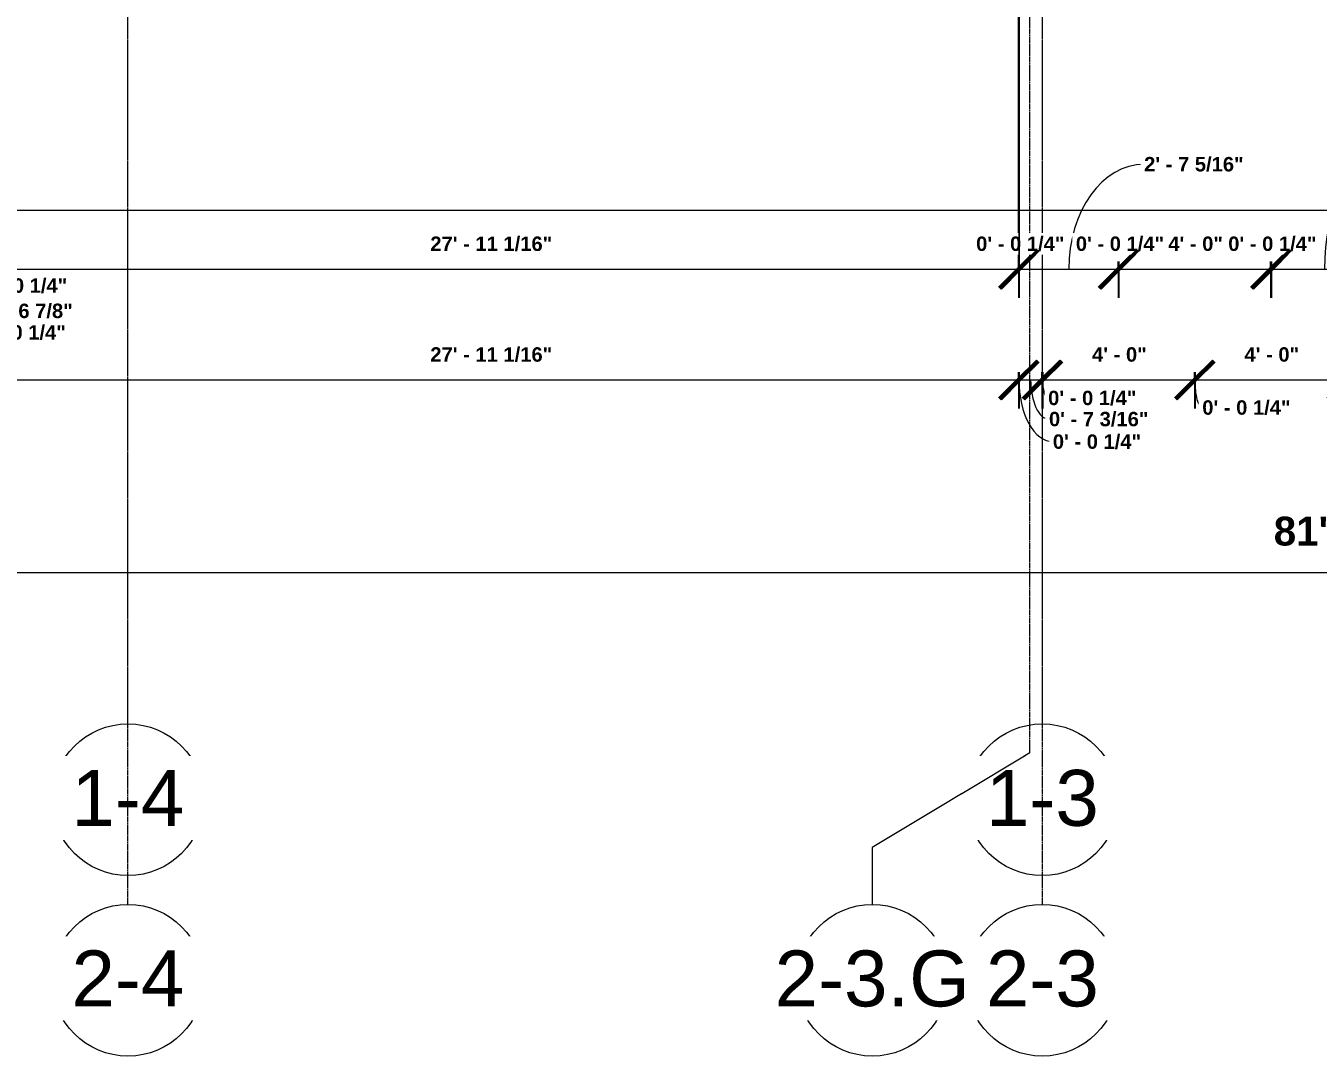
# Model space of a CAD drawing. Header units: inches. Extents: x 23906 to 26777, y -23220 to -20467.
# Drawn here: x 25369.6 to 25778.7, y -23219.7 to -22893.6 of the extents above; entities that cross this region are included whole.
import ezdxf

# ---------------------------------------------------------------- set-up
doc = ezdxf.new("R2010")
doc.units = ezdxf.units.IN
doc.header["$MEASUREMENT"] = 0
doc.linetypes.add('Grid Line 1_2_', pattern=[0.875, 0.5, -0.125, 0.125, -0.125])
for name, color, linetype, lineweight in [('A-ANNO-DIMS', 211, 'Continuous', 9), ('A-ANNO-DIMS-96', 211, 'Continuous', 9), ('A-SITE-ROAD', 130, 'Continuous', 20), ('C-TOPO', 7, 'Continuous', 20), ('S-GRID', 1, 'Continuous', 9), ('S-GRID-IDEN', 1, 'Continuous', 9)]:
    doc.layers.add(name, color=color, linetype=linetype, lineweight=lineweight)
doc.styles.add('Arial', font='arial.ttf', dxfattribs={"height": 17.703593})
doc.styles.add('Arial_B', font='arialbd.ttf', dxfattribs={"height": 9.132806})
doc.styles.add('Arial_B_1', font='arialbd.ttf', dxfattribs={"height": 4.566403})
doc.dimstyles.new('OD_Dimension_-_1_16__Tol__2', dxfattribs={"dimscale": 12, "dimtxt": 9, "dimasz": 1, "dimexe": 0.75, "dimexo": 0.5, "dimgap": 0.5, "dimtad": 1, "dimdec": 4, "dimrnd": 0.0625, "dimzin": 1, "dimdsep": 46, "dimlunit": 4, "dimtxsty": 'Arial_B', "dimblk1": 'OBLIQUE', "dimblk2": 'OBLIQUE', "dimsah": 1, "dimcen": 0.09, "dimdle": 0.75, "dimazin": 0, "dimtfac": 1, "dimtdec": 4, "dimtix": 1, "dimtmove": 0, "dimatfit": 3, "dimfxl": 1, "dimtvp": 1, "dimtfill": 1, "dimfrac": 2, "dimtolj": 1, "dimtzin": 0, "dimlwd": 13, "dimlwe": 13, "dimarcsym": 2})
doc.dimstyles.new('OD_Dimension_2_1', dxfattribs={"dimscale": 12, "dimtxt": 4.5, "dimasz": 1, "dimexe": 0.75, "dimexo": 0.5, "dimgap": 0.375, "dimtad": 1, "dimdec": 4, "dimrnd": 0.0625, "dimzin": 1, "dimdsep": 46, "dimlunit": 4, "dimtxsty": 'Arial_B_1', "dimblk1": 'OBLIQUE', "dimblk2": 'OBLIQUE', "dimsah": 1, "dimcen": 0.09, "dimdle": 0.75, "dimazin": 0, "dimtfac": 1, "dimtdec": 4, "dimtix": 1, "dimtmove": 1, "dimatfit": 3, "dimfxl": 1, "dimtvp": 1, "dimtfill": 1, "dimfrac": 2, "dimtolj": 1, "dimtzin": 0, "dimlwd": 13, "dimlwe": 13, "dimarcsym": 2})
doc.dimstyles.new('OD_Dimension_2_2', dxfattribs={"dimscale": 12, "dimtxt": 4.5, "dimasz": 1, "dimexe": 0.75, "dimexo": 0.5, "dimgap": 0.375, "dimtad": 1, "dimdec": 4, "dimrnd": 0.0625, "dimzin": 1, "dimdsep": 46, "dimlunit": 4, "dimtxsty": 'Arial_B_1', "dimblk1": 'OBLIQUE', "dimblk2": 'OBLIQUE', "dimsah": 1, "dimcen": 0.09, "dimdle": 0.75, "dimazin": 0, "dimtfac": 1, "dimtdec": 4, "dimtix": 1, "dimtmove": 0, "dimatfit": 3, "dimfxl": 1, "dimtvp": 1, "dimtfill": 1, "dimfrac": 2, "dimtolj": 1, "dimtzin": 0, "dimlwd": 13, "dimlwe": 13, "dimarcsym": 2})

# ---------------------------------------------------------------- blocks, each defined once
blk = doc.blocks.new('Grid - Grid Head - Circle-14747-Enlarged First Floor Plan _East_')
at = {"layer": 'S-GRID-IDEN'}
blk.add_circle((0, 0), 0.25, dxfattribs=at)
blk = doc.blocks.new('DIMBLOCK86-Enlarged First Floor Plan _East_')
at = {"layer": 'A-ANNO-DIMS-96', "lineweight": 13}
for p, q in [((25305.39, -22798.58), (25305.39, -23075.65)), ((25305.39, -23066.65), (25305.39, -22798.58)), ((26284.89, -22804.8), (26284.89, -23075.65)), ((26284.89, -23066.65), (26284.89, -22804.8)), ((25296.39, -23066.65), (26293.89, -23066.65))]:
    blk.add_line(p, q, dxfattribs=at)
at = {"layer": 'A-ANNO-DIMS-96', "lineweight": 50}
for p, q in [((25305.39, -23066.65), (25311.39, -23060.65)), ((26284.89, -23066.65), (26290.89, -23060.65)), ((25305.39, -23066.65), (25299.39, -23072.65)), ((26284.89, -23066.65), (26278.89, -23072.65))]:
    blk.add_line(p, q, dxfattribs=at)
at = {"layer": 'A-ANNO-DIMS-96', "color": 0, "lineweight": 13, "insert": (25764.64, -23048.94), "char_height": 9.1328, "width": 73.2, "attachment_point": 1, "line_spacing_factor": 0.938532, "style": 'Arial_B', "bg_fill": 3, "box_fill_scale": 1.25, "bg_fill_color": 0, "bg_fill_transparency": 0}
blk.add_mtext('81\' - 7 1/2"', dxfattribs=at)
blk = doc.blocks.new('_Oblique')
at = {"color": 0, "linetype": 'ByBlock', "lineweight": -2}
blk.add_line((-0.5, -0.5), (0.5, 0.5), dxfattribs=at)
blk = doc.blocks.new('DIMBLOCK139-Enlarged First Floor Plan _East_')
at = {"layer": 'A-ANNO-DIMS-96', "lineweight": 50}
for p, q in [((25329.39, -22970.65), (25335.39, -22964.65)), ((25329.64, -22970.65), (25335.64, -22964.65)), ((25329.39, -22970.65), (25323.39, -22976.65)), ((25329.64, -22970.65), (25323.64, -22976.65))]:
    blk.add_line(p, q, dxfattribs=at)
at = {"layer": 'A-ANNO-DIMS-96', "lineweight": 13}
for p, q in [((25329.39, -22968.16), (25329.39, -22979.65)), ((25329.39, -22970.65), (25329.39, -22968.16)), ((25329.64, -22968.16), (25329.64, -22979.65)), ((25329.64, -22970.65), (25329.64, -22968.16)), ((25329.39, -22970.65), (25329.64, -22970.65))]:
    blk.add_line(p, q, dxfattribs=at)
blk.add_ellipse((25354.27, -22970.65), major_axis=(24.76, 0), ratio=0.807432, start_param=3.141593, end_param=4.712389, dxfattribs=at)
at = {"layer": 'A-ANNO-DIMS-96', "color": 0, "lineweight": 13, "insert": (25354.27, -22988.35), "char_height": 4.5664, "width": 32.4857, "attachment_point": 1, "line_spacing_factor": 0.938532, "style": 'Arial_B_1', "bg_fill": 3, "box_fill_scale": 1.25, "bg_fill_color": 0, "bg_fill_transparency": 0}
blk.add_mtext('0\' - 0 1/4"', dxfattribs=at)
blk = doc.blocks.new('DIMBLOCK140-Enlarged First Floor Plan _East_')
at = {"layer": 'A-ANNO-DIMS-96', "lineweight": 13}
for p, q in [((25348.52, -22804.62), (25348.52, -22979.65)), ((25348.52, -22970.65), (25348.52, -22804.62)), ((25329.64, -22968.16), (25329.64, -22979.65)), ((25329.64, -22970.65), (25329.64, -22968.16)), ((25329.64, -22970.65), (25348.52, -22970.65))]:
    blk.add_line(p, q, dxfattribs=at)
at = {"layer": 'A-ANNO-DIMS-96', "lineweight": 50}
for p, q in [((25329.64, -22970.65), (25335.64, -22964.65)), ((25348.52, -22970.65), (25354.52, -22964.65)), ((25329.64, -22970.65), (25323.64, -22976.65)), ((25348.52, -22970.65), (25342.52, -22976.65))]:
    blk.add_line(p, q, dxfattribs=at)
at = {"layer": 'A-ANNO-DIMS-96', "lineweight": 13}
blk.add_ellipse((25356.46, -22970.65), major_axis=(17.39, 0), ratio=0.757203, start_param=3.141593, end_param=4.712389, dxfattribs=at)
at = {"layer": 'A-ANNO-DIMS-96', "color": 0, "lineweight": 13, "insert": (25356.46, -22981.53), "char_height": 4.5664, "width": 32.4857, "attachment_point": 1, "line_spacing_factor": 0.938532, "style": 'Arial_B_1', "bg_fill": 3, "box_fill_scale": 1.25, "bg_fill_color": 0, "bg_fill_transparency": 0}
blk.add_mtext('1\' - 6 7/8"', dxfattribs=at)
blk = doc.blocks.new('DIMBLOCK141-Enlarged First Floor Plan _East_')
at = {"layer": 'A-ANNO-DIMS-96', "lineweight": 13}
for p, q in [((25348.52, -22804.62), (25348.52, -22979.65)), ((25348.52, -22970.65), (25348.52, -22804.62)), ((25348.77, -22809.69), (25348.77, -22979.65)), ((25348.77, -22970.65), (25348.77, -22809.69)), ((25348.52, -22970.65), (25348.77, -22970.65))]:
    blk.add_line(p, q, dxfattribs=at)
at = {"layer": 'A-ANNO-DIMS-96', "lineweight": 50}
for p, q in [((25348.52, -22970.65), (25354.52, -22964.65)), ((25348.77, -22970.65), (25354.77, -22964.65)), ((25348.52, -22970.65), (25342.52, -22976.65)), ((25348.77, -22970.65), (25342.77, -22976.65))]:
    blk.add_line(p, q, dxfattribs=at)
at = {"layer": 'A-ANNO-DIMS-96', "lineweight": 13}
blk.add_ellipse((25354.72, -22970.65), major_axis=(6.08, 0), ratio=0.847301, start_param=3.141593, end_param=4.712389, dxfattribs=at)
at = {"layer": 'A-ANNO-DIMS-96', "color": 0, "lineweight": 13, "insert": (25354.72, -22973.52), "char_height": 4.5664, "width": 32.4857, "attachment_point": 1, "line_spacing_factor": 0.938532, "style": 'Arial_B_1', "bg_fill": 3, "box_fill_scale": 1.25, "bg_fill_color": 0, "bg_fill_transparency": 0}
blk.add_mtext('0\' - 0 1/4"', dxfattribs=at)
blk = doc.blocks.new('DIMBLOCK142-Enlarged First Floor Plan _East_')
at = {"layer": 'A-ANNO-DIMS-96', "lineweight": 13}
for p, q in [((25348.77, -22809.69), (25348.77, -22979.65)), ((25348.77, -22970.65), (25348.77, -22809.69)), ((25683.83, -22809.69), (25683.83, -22979.65)), ((25683.83, -22970.65), (25683.83, -22809.69)), ((25348.77, -22970.65), (25683.83, -22970.65))]:
    blk.add_line(p, q, dxfattribs=at)
at = {"layer": 'A-ANNO-DIMS-96', "lineweight": 50}
for p, q in [((25348.77, -22970.65), (25354.77, -22964.65)), ((25683.83, -22970.65), (25689.83, -22964.65)), ((25348.77, -22970.65), (25342.77, -22976.65)), ((25683.83, -22970.65), (25677.83, -22976.65))]:
    blk.add_line(p, q, dxfattribs=at)
at = {"layer": 'A-ANNO-DIMS-96', "color": 0, "lineweight": 13, "insert": (25497.62, -22960.29), "char_height": 4.5664, "width": 44.8286, "attachment_point": 1, "line_spacing_factor": 0.938532, "style": 'Arial_B_1', "bg_fill": 3, "box_fill_scale": 1.25, "bg_fill_color": 0, "bg_fill_transparency": 0}
blk.add_mtext('27\' - 11 1/16"', dxfattribs=at)
blk = doc.blocks.new('DIMBLOCK143-Enlarged First Floor Plan _East_')
at = {"layer": 'A-ANNO-DIMS-96', "lineweight": 13}
for p, q in [((25684.08, -22804.62), (25684.08, -22979.65)), ((25684.08, -22970.65), (25684.08, -22804.62)), ((25683.83, -22809.69), (25683.83, -22979.65)), ((25683.83, -22970.65), (25683.83, -22809.69)), ((25683.83, -22970.65), (25684.08, -22970.65))]:
    blk.add_line(p, q, dxfattribs=at)
at = {"layer": 'A-ANNO-DIMS-96', "lineweight": 50}
for p, q in [((25683.83, -22970.65), (25689.83, -22964.65)), ((25684.08, -22970.65), (25690.08, -22964.65)), ((25683.83, -22970.65), (25677.83, -22976.65)), ((25684.08, -22970.65), (25678.08, -22976.65))]:
    blk.add_line(p, q, dxfattribs=at)
at = {"layer": 'A-ANNO-DIMS-96', "color": 0, "lineweight": 13, "insert": (25670.42, -22960.29), "char_height": 4.5664, "width": 32.4857, "attachment_point": 1, "line_spacing_factor": 0.938532, "style": 'Arial_B_1', "bg_fill": 3, "box_fill_scale": 1.25, "bg_fill_color": 0, "bg_fill_transparency": 0}
blk.add_mtext('0\' - 0 1/4"', dxfattribs=at)
blk = doc.blocks.new('DIMBLOCK144-Enlarged First Floor Plan _East_')
at = {"layer": 'A-ANNO-DIMS-96', "lineweight": 13}
for p, q in [((25684.08, -22804.62), (25684.08, -22979.65)), ((25684.08, -22970.65), (25684.08, -22804.62)), ((25715.39, -22968.16), (25715.39, -22979.65)), ((25715.39, -22970.65), (25715.39, -22968.16)), ((25684.08, -22970.65), (25715.39, -22970.65))]:
    blk.add_line(p, q, dxfattribs=at)
at = {"layer": 'A-ANNO-DIMS-96', "lineweight": 50}
for p, q in [((25684.08, -22970.65), (25690.08, -22964.65)), ((25715.39, -22970.65), (25721.39, -22964.65)), ((25684.08, -22970.65), (25678.08, -22976.65)), ((25715.39, -22970.65), (25709.39, -22976.65))]:
    blk.add_line(p, q, dxfattribs=at)
at = {"layer": 'A-ANNO-DIMS-96', "lineweight": 13}
blk.add_ellipse((25723.6, -22970.65), major_axis=(0, 33.24), ratio=0.717992, start_param=0, end_param=1.570796, dxfattribs=at)
at = {"layer": 'A-ANNO-DIMS-96', "color": 0, "lineweight": 13, "insert": (25723.6, -22935.12), "char_height": 4.5664, "width": 36.6, "attachment_point": 1, "line_spacing_factor": 0.938532, "style": 'Arial_B_1', "bg_fill": 3, "box_fill_scale": 1.25, "bg_fill_color": 0, "bg_fill_transparency": 0}
blk.add_mtext('2\' - 7 5/16"', dxfattribs=at)
blk = doc.blocks.new('DIMBLOCK145-Enlarged First Floor Plan _East_')
at = {"layer": 'A-ANNO-DIMS-96', "lineweight": 50}
for p, q in [((25715.39, -22970.65), (25721.39, -22964.65)), ((25715.64, -22970.65), (25721.64, -22964.65)), ((25715.39, -22970.65), (25709.39, -22976.65)), ((25715.64, -22970.65), (25709.64, -22976.65))]:
    blk.add_line(p, q, dxfattribs=at)
at = {"layer": 'A-ANNO-DIMS-96', "lineweight": 13}
for p, q in [((25715.39, -22968.16), (25715.39, -22979.65)), ((25715.39, -22970.65), (25715.39, -22968.16)), ((25715.64, -22968.16), (25715.64, -22979.65)), ((25715.64, -22970.65), (25715.64, -22968.16)), ((25715.39, -22970.65), (25715.64, -22970.65))]:
    blk.add_line(p, q, dxfattribs=at)
at = {"layer": 'A-ANNO-DIMS-96', "color": 0, "lineweight": 13, "insert": (25701.98, -22960.29), "char_height": 4.5664, "width": 32.4857, "attachment_point": 1, "line_spacing_factor": 0.938532, "style": 'Arial_B_1', "bg_fill": 3, "box_fill_scale": 1.25, "bg_fill_color": 0, "bg_fill_transparency": 0}
blk.add_mtext('0\' - 0 1/4"', dxfattribs=at)
blk = doc.blocks.new('DIMBLOCK146-Enlarged First Floor Plan _East_')
at = {"layer": 'A-ANNO-DIMS-96', "lineweight": 50}
for p, q in [((25715.64, -22970.65), (25721.64, -22964.65)), ((25763.64, -22970.65), (25769.64, -22964.65)), ((25715.64, -22970.65), (25709.64, -22976.65)), ((25763.64, -22970.65), (25757.64, -22976.65))]:
    blk.add_line(p, q, dxfattribs=at)
at = {"layer": 'A-ANNO-DIMS-96', "lineweight": 13}
for p, q in [((25715.64, -22968.16), (25715.64, -22979.65)), ((25715.64, -22970.65), (25715.64, -22968.16)), ((25763.64, -22968.16), (25763.64, -22979.65)), ((25763.64, -22970.65), (25763.64, -22968.16)), ((25715.64, -22970.65), (25763.64, -22970.65))]:
    blk.add_line(p, q, dxfattribs=at)
at = {"layer": 'A-ANNO-DIMS-96', "color": 0, "lineweight": 13, "insert": (25731.25, -22960.29), "char_height": 4.566, "width": 20.1429, "attachment_point": 1, "line_spacing_factor": 0.938532, "style": 'Arial_B_1', "bg_fill": 3, "box_fill_scale": 1.25, "bg_fill_color": 0, "bg_fill_transparency": 0}
blk.add_mtext('4\' - 0"', dxfattribs=at)
blk = doc.blocks.new('DIMBLOCK147-Enlarged First Floor Plan _East_')
at = {"layer": 'A-ANNO-DIMS-96', "lineweight": 50}
for p, q in [((25763.64, -22970.65), (25769.64, -22964.65)), ((25763.89, -22970.65), (25769.89, -22964.65)), ((25763.64, -22970.65), (25757.64, -22976.65)), ((25763.89, -22970.65), (25757.89, -22976.65))]:
    blk.add_line(p, q, dxfattribs=at)
at = {"layer": 'A-ANNO-DIMS-96', "lineweight": 13}
for p, q in [((25763.64, -22968.16), (25763.64, -22979.65)), ((25763.64, -22970.65), (25763.64, -22968.16)), ((25763.89, -22968.16), (25763.89, -22979.65)), ((25763.89, -22970.65), (25763.89, -22968.16)), ((25763.64, -22970.65), (25763.89, -22970.65))]:
    blk.add_line(p, q, dxfattribs=at)
at = {"layer": 'A-ANNO-DIMS-96', "color": 0, "lineweight": 13, "insert": (25750.23, -22960.29), "char_height": 4.5664, "width": 32.4857, "attachment_point": 1, "line_spacing_factor": 0.938532, "style": 'Arial_B_1', "bg_fill": 3, "box_fill_scale": 1.25, "bg_fill_color": 0, "bg_fill_transparency": 0}
blk.add_mtext('0\' - 0 1/4"', dxfattribs=at)
blk = doc.blocks.new('DIMBLOCK148-Enlarged First Floor Plan _East_')
at = {"layer": 'A-ANNO-DIMS-96', "lineweight": 50}
for p, q in [((25763.89, -22970.65), (25769.89, -22964.65)), ((25797.58, -22970.65), (25803.58, -22964.65)), ((25763.89, -22970.65), (25757.89, -22976.65)), ((25797.58, -22970.65), (25791.58, -22976.65))]:
    blk.add_line(p, q, dxfattribs=at)
at = {"layer": 'A-ANNO-DIMS-96', "lineweight": 13}
for p, q in [((25763.89, -22968.16), (25763.89, -22979.65)), ((25763.89, -22970.65), (25763.89, -22968.16)), ((25797.58, -22968.16), (25797.58, -22979.65)), ((25797.58, -22970.65), (25797.58, -22968.16)), ((25763.89, -22970.65), (25797.58, -22970.65))]:
    blk.add_line(p, q, dxfattribs=at)
blk.add_ellipse((25796.22, -22970.65), major_axis=(0, 34.65), ratio=0.44677, start_param=0, end_param=1.570796, dxfattribs=at)
at = {"layer": 'A-ANNO-DIMS-96', "color": 0, "lineweight": 13, "insert": (25796.22, -22933.71), "char_height": 4.5664, "width": 40.7143, "attachment_point": 1, "line_spacing_factor": 0.938532, "style": 'Arial_B_1', "bg_fill": 3, "box_fill_scale": 1.25, "bg_fill_color": 0, "bg_fill_transparency": 0}
blk.add_mtext('2\' - 9 11/16"', dxfattribs=at)
blk = doc.blocks.new('DIMBLOCK238-Enlarged First Floor Plan _East_')
at = {"layer": 'A-ANNO-DIMS-96', "lineweight": 13}
for p, q in [((25348.77, -22809.69), (25348.77, -23014.69)), ((25348.77, -23005.69), (25348.77, -22809.69)), ((25348.77, -23005.69), (25683.83, -23005.69)), ((25683.83, -23003.2), (25683.83, -23014.69)), ((25683.83, -23005.69), (25683.83, -23003.2))]:
    blk.add_line(p, q, dxfattribs=at)
at = {"layer": 'A-ANNO-DIMS-96', "lineweight": 50}
for p, q in [((25348.77, -23005.69), (25354.77, -22999.69)), ((25683.83, -23005.69), (25689.83, -22999.69)), ((25348.77, -23005.69), (25342.77, -23011.69)), ((25683.83, -23005.69), (25677.83, -23011.69))]:
    blk.add_line(p, q, dxfattribs=at)
at = {"layer": 'A-ANNO-DIMS-96', "color": 0, "lineweight": 13, "insert": (25497.62, -22995.33), "char_height": 4.5664, "width": 44.8286, "attachment_point": 1, "line_spacing_factor": 0.938532, "style": 'Arial_B_1', "bg_fill": 3, "box_fill_scale": 1.25, "bg_fill_color": 0, "bg_fill_transparency": 0}
blk.add_mtext('27\' - 11 1/16"', dxfattribs=at)
blk = doc.blocks.new('DIMBLOCK239-Enlarged First Floor Plan _East_')
at = {"layer": 'A-ANNO-DIMS-96', "lineweight": 50}
for p, q in [((25683.83, -23005.69), (25689.83, -22999.69)), ((25684.08, -23005.69), (25690.08, -22999.69)), ((25683.83, -23005.69), (25677.83, -23011.69)), ((25684.08, -23005.69), (25678.08, -23011.69))]:
    blk.add_line(p, q, dxfattribs=at)
at = {"layer": 'A-ANNO-DIMS-96', "lineweight": 13}
for p, q in [((25683.83, -23003.2), (25683.83, -23014.69)), ((25683.83, -23005.69), (25683.83, -23003.2)), ((25683.83, -23005.69), (25684.08, -23005.69)), ((25684.08, -23003.2), (25684.08, -23014.69)), ((25684.08, -23005.69), (25684.08, -23003.2))]:
    blk.add_line(p, q, dxfattribs=at)
blk.add_ellipse((25694.7, -23005.69), major_axis=(0, 19.5), ratio=0.551173, start_param=1.570796, end_param=3.141593, dxfattribs=at)
at = {"layer": 'A-ANNO-DIMS-96', "color": 0, "lineweight": 13, "insert": (25694.7, -23022.91), "char_height": 4.5664, "width": 32.4857, "attachment_point": 1, "line_spacing_factor": 0.938532, "style": 'Arial_B_1', "bg_fill": 3, "box_fill_scale": 1.25, "bg_fill_color": 0, "bg_fill_transparency": 0}
blk.add_mtext('0\' - 0 1/4"', dxfattribs=at)
blk = doc.blocks.new('DIMBLOCK240-Enlarged First Floor Plan _East_')
at = {"layer": 'A-ANNO-DIMS-96', "lineweight": 50}
for p, q in [((25684.08, -23005.69), (25690.08, -22999.69)), ((25691.27, -23005.69), (25697.27, -22999.69)), ((25684.08, -23005.69), (25678.08, -23011.69)), ((25691.27, -23005.69), (25685.27, -23011.69))]:
    blk.add_line(p, q, dxfattribs=at)
at = {"layer": 'A-ANNO-DIMS-96', "lineweight": 13}
for p, q in [((25684.08, -23003.2), (25684.08, -23014.69)), ((25684.08, -23005.69), (25684.08, -23003.2)), ((25684.08, -23005.69), (25691.27, -23005.69)), ((25691.27, -23003.2), (25691.27, -23014.69)), ((25691.27, -23005.69), (25691.27, -23003.2))]:
    blk.add_line(p, q, dxfattribs=at)
blk.add_ellipse((25693.47, -23005.69), major_axis=(0, 12.36), ratio=0.46938, start_param=1.570796, end_param=3.141593, dxfattribs=at)
at = {"layer": 'A-ANNO-DIMS-96', "color": 0, "lineweight": 13, "insert": (25693.47, -23015.77), "char_height": 4.5664, "width": 36.6, "attachment_point": 1, "line_spacing_factor": 0.938532, "style": 'Arial_B_1', "bg_fill": 3, "box_fill_scale": 1.25, "bg_fill_color": 0, "bg_fill_transparency": 0}
blk.add_mtext('0\' - 7 3/16"', dxfattribs=at)
blk = doc.blocks.new('DIMBLOCK241-Enlarged First Floor Plan _East_')
at = {"layer": 'A-ANNO-DIMS-96', "lineweight": 50}
for p, q in [((25691.27, -23005.69), (25697.27, -22999.69)), ((25691.52, -23005.69), (25697.52, -22999.69)), ((25691.27, -23005.69), (25685.27, -23011.69)), ((25691.52, -23005.69), (25685.52, -23011.69))]:
    blk.add_line(p, q, dxfattribs=at)
at = {"layer": 'A-ANNO-DIMS-96', "lineweight": 13}
for p, q in [((25691.27, -23003.2), (25691.27, -23014.69)), ((25691.27, -23005.69), (25691.27, -23003.2)), ((25691.27, -23005.69), (25691.52, -23005.69)), ((25691.52, -23003.2), (25691.52, -23014.69)), ((25691.52, -23005.69), (25691.52, -23003.2))]:
    blk.add_line(p, q, dxfattribs=at)
blk.add_ellipse((25693.21, -23005.69), major_axis=(0, 5.68), ratio=0.31938, start_param=1.570796, end_param=3.141593, dxfattribs=at)
at = {"layer": 'A-ANNO-DIMS-96', "color": 0, "lineweight": 13, "insert": (25693.21, -23009.09), "char_height": 4.5664, "width": 32.4857, "attachment_point": 1, "line_spacing_factor": 0.938532, "style": 'Arial_B_1', "bg_fill": 3, "box_fill_scale": 1.25, "bg_fill_color": 0, "bg_fill_transparency": 0}
blk.add_mtext('0\' - 0 1/4"', dxfattribs=at)
blk = doc.blocks.new('DIMBLOCK242-Enlarged First Floor Plan _East_')
at = {"layer": 'A-ANNO-DIMS-96', "lineweight": 50}
for p, q in [((25691.52, -23005.69), (25697.52, -22999.69)), ((25739.52, -23005.69), (25745.52, -22999.69)), ((25691.52, -23005.69), (25685.52, -23011.69)), ((25739.52, -23005.69), (25733.52, -23011.69))]:
    blk.add_line(p, q, dxfattribs=at)
at = {"layer": 'A-ANNO-DIMS-96', "lineweight": 13}
for p, q in [((25691.52, -23003.2), (25691.52, -23014.69)), ((25691.52, -23005.69), (25691.52, -23003.2)), ((25691.52, -23005.69), (25739.52, -23005.69)), ((25739.52, -23003.2), (25739.52, -23014.69)), ((25739.52, -23005.69), (25739.52, -23003.2))]:
    blk.add_line(p, q, dxfattribs=at)
at = {"layer": 'A-ANNO-DIMS-96', "color": 0, "lineweight": 13, "insert": (25707.12, -22995.33), "char_height": 4.566, "width": 20.1429, "attachment_point": 1, "line_spacing_factor": 0.938532, "style": 'Arial_B_1', "bg_fill": 3, "box_fill_scale": 1.25, "bg_fill_color": 0, "bg_fill_transparency": 0}
blk.add_mtext('4\' - 0"', dxfattribs=at)
blk = doc.blocks.new('DIMBLOCK243-Enlarged First Floor Plan _East_')
at = {"layer": 'A-ANNO-DIMS-96', "lineweight": 50}
for p, q in [((25739.52, -23005.69), (25745.52, -22999.69)), ((25739.77, -23005.69), (25745.77, -22999.69)), ((25739.52, -23005.69), (25733.52, -23011.69)), ((25739.77, -23005.69), (25733.77, -23011.69))]:
    blk.add_line(p, q, dxfattribs=at)
at = {"layer": 'A-ANNO-DIMS-96', "lineweight": 13}
for p, q in [((25739.52, -23003.2), (25739.52, -23014.69)), ((25739.52, -23005.69), (25739.52, -23003.2)), ((25739.52, -23005.69), (25739.77, -23005.69)), ((25739.77, -23003.2), (25739.77, -23014.69)), ((25739.77, -23005.69), (25739.77, -23003.2))]:
    blk.add_line(p, q, dxfattribs=at)
blk.add_ellipse((25742.01, -23005.69), major_axis=(0, 8.71), ratio=0.271862, start_param=1.570796, end_param=3.141593, dxfattribs=at)
at = {"layer": 'A-ANNO-DIMS-96', "color": 0, "lineweight": 13, "insert": (25742.01, -23012.12), "char_height": 4.5664, "width": 32.4857, "attachment_point": 1, "line_spacing_factor": 0.938532, "style": 'Arial_B_1', "bg_fill": 3, "box_fill_scale": 1.25, "bg_fill_color": 0, "bg_fill_transparency": 0}
blk.add_mtext('0\' - 0 1/4"', dxfattribs=at)
blk = doc.blocks.new('DIMBLOCK244-Enlarged First Floor Plan _East_')
at = {"layer": 'A-ANNO-DIMS-96', "lineweight": 50}
for p, q in [((25739.77, -23005.69), (25745.77, -22999.69)), ((25787.77, -23005.69), (25793.77, -22999.69)), ((25739.77, -23005.69), (25733.77, -23011.69)), ((25787.77, -23005.69), (25781.77, -23011.69))]:
    blk.add_line(p, q, dxfattribs=at)
at = {"layer": 'A-ANNO-DIMS-96', "lineweight": 13}
for p, q in [((25739.77, -23003.2), (25739.77, -23014.69)), ((25739.77, -23005.69), (25739.77, -23003.2)), ((25739.77, -23005.69), (25787.77, -23005.69)), ((25787.77, -23003.2), (25787.77, -23014.69)), ((25787.77, -23005.69), (25787.77, -23003.2))]:
    blk.add_line(p, q, dxfattribs=at)
at = {"layer": 'A-ANNO-DIMS-96', "color": 0, "lineweight": 13, "insert": (25755.37, -22995.33), "char_height": 4.566, "width": 20.1429, "attachment_point": 1, "line_spacing_factor": 0.938532, "style": 'Arial_B_1', "bg_fill": 3, "box_fill_scale": 1.25, "bg_fill_color": 0, "bg_fill_transparency": 0}
blk.add_mtext('4\' - 0"', dxfattribs=at)

msp = doc.modelspace()

# ---------------------------------------------------------------- linework, layer by layer
at = {"layer": 'A-SITE-ROAD', "color": 43, "lineweight": 13}
msp.add_line((26158.89344, -22952.06748), (24207.10448, -22952.06748), dxfattribs=at)
at = {"layer": 'C-TOPO', "color": 43, "lineweight": 13}
for p in [(26363.89648, -22952.06689), (26284.88965, -22952.06689)]:
    msp.add_line(p, (24207.10448, -22952.06689), dxfattribs=at)
at = {"layer": 'S-GRID', "linetype": 'Grid Line 1_2_'}
for p, q in [((25401.89023, -23114.51771), (25401.89023, -20749.66023)), ((25691.39023, -23114.51771), (25691.39023, -20749.66023))]:
    msp.add_line(p, q, dxfattribs=at)
at = {"layer": 'S-GRID'}
msp.add_line((25637.54364, -23153.624), (25637.54364, -23171.65854), dxfattribs=at)

# ---------------------------------------------------------------- block references
at = {"layer": 'S-GRID-IDEN', "xscale": 95.99999999999994, "yscale": 95.99999999999994, "zscale": 95.99999999999994}
for p in [(25401.89023, -23138.51771), (25691.39023, -23138.51771), (25401.89023, -23195.65854), (25637.54364, -23195.65854), (25691.39023, -23195.65854)]:
    msp.add_blockref('Grid - Grid Head - Circle-14747-Enlarged First Floor Plan _East_', p, dxfattribs=at)

# ---------------------------------------------------------------- next in the draw order: texts
at = {"layer": 'S-GRID-IDEN', "char_height": 17.703593, "width": 42.552, "attachment_point": 2, "line_spacing_factor": 0.938532, "style": 'Arial', "bg_fill": 3, "box_fill_scale": 1.25, "bg_fill_color": 0, "bg_fill_transparency": 0}
for s, insert in [('1-4', (25401.88561, -23129.08084)), ('1-3', (25691.38561, -23129.08084)), ('2-4', (25401.88561, -23186.22167)), ('2-3', (25691.38561, -23186.22167))]:
    msp.add_mtext(s, dxfattribs=dict(at, insert=insert))

# ---------------------------------------------------------------- next in the draw order: linework, layer by layer
at = {"layer": 'S-GRID', "linetype": 'Grid Line 1_2_'}
for p, q in [((25401.89023, -23171.65854), (25401.89023, -20902.42781)), ((25687.39023, -23123.65854), (25687.39023, -20902.42781)), ((25691.39023, -23171.65854), (25691.39023, -20902.42781))]:
    msp.add_line(p, q, dxfattribs=at)
at = {"layer": 'S-GRID'}
msp.add_line((25687.39023, -23123.65854), (25637.54364, -23153.624), dxfattribs=at)

# ---------------------------------------------------------------- next in the draw order: texts
at = {"layer": 'S-GRID-IDEN', "insert": (25637.53903, -23186.22167), "char_height": 17.703593, "width": 73.656, "attachment_point": 2, "line_spacing_factor": 0.938532, "style": 'Arial', "bg_fill": 3, "box_fill_scale": 1.25, "bg_fill_color": 0, "bg_fill_transparency": 0}
msp.add_mtext('2-3.G', dxfattribs=at)

# ---------------------------------------------------------------- next in the draw order: dimensions: what is measured, and where the dimension line sits
at = {"layer": 'A-ANNO-DIMS', "lineweight": 13}
dim = msp.add_linear_dim(base=(26284.89023, -23066.64879), p1=(25305.39023, -22792.58406), p2=(26284.89023, -22798.80281), dimstyle='OD_Dimension_-_1_16__Tol__2', override={"dimpost": '<>', "dimfxl": 979.519741}, dxfattribs=at)
dim.commit()
dim.dimension.update_dxf_attribs({"geometry": 'DIMBLOCK86-Enlarged First Floor Plan _East_', "text_midpoint": (25795.14023, -23055.92353)})

# ---------------------------------------------------------------- next in the draw order: dimensions: what is measured, and where the dimension line sits
dim = msp.add_linear_dim(base=(25329.64023, -22970.64582), p1=(25329.39023, -22962.16053), p2=(25329.64023, -22962.16053), dimstyle='OD_Dimension_2_1', override={"dimpost": '<>', "dimfxl": 0.25}, dxfattribs=at)
dim.commit()
dim.dimension.update_dxf_attribs({"geometry": 'DIMBLOCK139-Enlarged First Floor Plan _East_', "text_midpoint": (25370.51493, -22991.39886), "dimtype": 160})

# ---------------------------------------------------------------- next in the draw order: dimensions: what is measured, and where the dimension line sits
dim = msp.add_linear_dim(base=(25348.51523, -22970.64582), p1=(25329.64023, -22962.16053), p2=(25348.51523, -22798.61531), dimstyle='OD_Dimension_2_1', override={"dimpost": '<>', "dimfxl": 164.630817}, dxfattribs=at)
dim.commit()
dim.dimension.update_dxf_attribs({"geometry": 'DIMBLOCK140-Enlarged First Floor Plan _East_', "text_midpoint": (25372.7074, -22984.57474), "dimtype": 160})

# ---------------------------------------------------------------- next in the draw order: dimensions: what is measured, and where the dimension line sits
dim = msp.add_linear_dim(base=(25348.76523, -22970.64582), p1=(25348.51523, -22798.61531), p2=(25348.76523, -22803.69294), dimstyle='OD_Dimension_2_1', override={"dimpost": '<>', "dimfxl": 5.083776}, dxfattribs=at)
dim.commit()
dim.dimension.update_dxf_attribs({"geometry": 'DIMBLOCK141-Enlarged First Floor Plan _East_', "text_midpoint": (25370.96609, -22976.56353), "dimtype": 160})

# ---------------------------------------------------------------- next in the draw order: dimensions: what is measured, and where the dimension line sits
dim = msp.add_linear_dim(base=(25683.82773, -22970.64582), p1=(25348.76523, -22803.69294), p2=(25683.82773, -22803.69294), dimstyle='OD_Dimension_2_2', override={"dimpost": '<>', "dimfxl": 335.0625}, dxfattribs=at)
dim.commit()
dim.dimension.update_dxf_attribs({"geometry": 'DIMBLOCK142-Enlarged First Floor Plan _East_', "text_midpoint": (25516.29648, -22963.78474)})

# ---------------------------------------------------------------- next in the draw order: dimensions: what is measured, and where the dimension line sits
dim = msp.add_linear_dim(base=(25684.07773, -22970.64582), p1=(25683.82773, -22803.69294), p2=(25684.07773, -22798.61531), dimstyle='OD_Dimension_2_2', override={"dimpost": '<>', "dimfxl": 5.083776}, dxfattribs=at)
dim.commit()
dim.dimension.update_dxf_attribs({"geometry": 'DIMBLOCK143-Enlarged First Floor Plan _East_', "text_midpoint": (25683.95273, -22963.78474)})

# ---------------------------------------------------------------- next in the draw order: dimensions: what is measured, and where the dimension line sits
dim = msp.add_linear_dim(base=(25715.39023, -22970.64582), p1=(25684.07773, -22798.61531), p2=(25715.39023, -22962.16053), dimstyle='OD_Dimension_2_1', override={"dimpost": '<>', "dimfxl": 166.515803}, dxfattribs=at)
dim.commit()
dim.dimension.update_dxf_attribs({"geometry": 'DIMBLOCK144-Enlarged First Floor Plan _East_', "text_midpoint": (25741.9015, -22938.16734), "dimtype": 160})

# ---------------------------------------------------------------- next in the draw order: dimensions: what is measured, and where the dimension line sits
for base, p1, p2, override, picture, middle in [((25683.82773, -23005.68557), (25348.76523, -22803.69294), (25683.82773, -22997.20029), {"dimpost": '<>', "dimfxl": 386.926319}, 'DIMBLOCK238-Enlarged First Floor Plan _East_', (25516.29648, -22998.8245)), ((25715.64023, -22970.64582), (25715.39023, -22962.16053), (25715.64023, -22962.16053), {"dimpost": '<>', "dimfxl": 0.25}, 'DIMBLOCK145-Enlarged First Floor Plan _East_', (25715.51523, -22963.78474))]:
    dim = msp.add_linear_dim(base=base, p1=p1, p2=p2, dimstyle='OD_Dimension_2_2', override=override, dxfattribs=at)
    dim.commit()
    dim.dimension.update_dxf_attribs({"geometry": picture, "text_midpoint": middle})

# ---------------------------------------------------------------- next in the draw order: dimensions: what is measured, and where the dimension line sits
dim = msp.add_linear_dim(base=(25763.64023, -22970.64582), p1=(25715.64023, -22962.16053), p2=(25763.64023, -22962.16053), dimstyle='OD_Dimension_2_2', override={"dimpost": '<>', "dimfxl": 48}, dxfattribs=at)
dim.commit()
dim.dimension.update_dxf_attribs({"geometry": 'DIMBLOCK146-Enlarged First Floor Plan _East_', "text_midpoint": (25739.64023, -22963.81433)})
dim = msp.add_linear_dim(base=(25684.07773, -23005.68557), p1=(25683.82773, -22997.20029), p2=(25684.07773, -22997.20029), dimstyle='OD_Dimension_2_1', override={"dimpost": '<>', "dimfxl": 0.25}, dxfattribs=at)
dim.commit()
dim.dimension.update_dxf_attribs({"geometry": 'DIMBLOCK239-Enlarged First Floor Plan _East_', "text_midpoint": (25710.94456, -23025.95114), "dimtype": 160})

# ---------------------------------------------------------------- next in the draw order: dimensions: what is measured, and where the dimension line sits
dim = msp.add_linear_dim(base=(25763.89023, -22970.64582), p1=(25763.64023, -22962.16053), p2=(25763.89023, -22962.16053), dimstyle='OD_Dimension_2_2', override={"dimpost": '<>', "dimfxl": 0.25}, dxfattribs=at)
dim.commit()
dim.dimension.update_dxf_attribs({"geometry": 'DIMBLOCK147-Enlarged First Floor Plan _East_', "text_midpoint": (25763.76523, -22963.78474)})
dim = msp.add_linear_dim(base=(25691.26523, -23005.68557), p1=(25684.07773, -22997.20029), p2=(25691.26523, -22997.20029), dimstyle='OD_Dimension_2_1', override={"dimpost": '<>', "dimfxl": 7.1875}, dxfattribs=at)
dim.commit()
dim.dimension.update_dxf_attribs({"geometry": 'DIMBLOCK240-Enlarged First Floor Plan _East_', "text_midpoint": (25711.77346, -23018.81011), "dimtype": 160})

# ---------------------------------------------------------------- next in the draw order: dimensions: what is measured, and where the dimension line sits
for base, p1, p2, override, picture, middle in [((25797.57773, -22970.64582), (25763.89023, -22962.16053), (25797.57773, -22962.16053), {"dimpost": '<>', "dimfxl": 33.6875}, 'DIMBLOCK148-Enlarged First Floor Plan _East_', (25816.57369, -22936.75491)), ((25691.51523, -23005.68557), (25691.26523, -22997.20029), (25691.51523, -22997.20029), {"dimpost": '<>', "dimfxl": 0.25}, 'DIMBLOCK241-Enlarged First Floor Plan _East_', (25709.44817, -23012.13232))]:
    dim = msp.add_linear_dim(base=base, p1=p1, p2=p2, dimstyle='OD_Dimension_2_1', override=override, dxfattribs=at)
    dim.commit()
    dim.dimension.update_dxf_attribs({"geometry": picture, "text_midpoint": middle, "dimtype": 160})

# ---------------------------------------------------------------- next in the draw order: dimensions: what is measured, and where the dimension line sits
dim = msp.add_linear_dim(base=(25739.51523, -23005.68557), p1=(25691.51523, -22997.20029), p2=(25739.51523, -22997.20029), dimstyle='OD_Dimension_2_2', override={"dimpost": '<>', "dimfxl": 48}, dxfattribs=at)
dim.commit()
dim.dimension.update_dxf_attribs({"geometry": 'DIMBLOCK242-Enlarged First Floor Plan _East_', "text_midpoint": (25715.51523, -22998.85409)})

# ---------------------------------------------------------------- next in the draw order: dimensions: what is measured, and where the dimension line sits
dim = msp.add_linear_dim(base=(25739.76523, -23005.68557), p1=(25739.51523, -22997.20029), p2=(25739.76523, -22997.20029), dimstyle='OD_Dimension_2_1', override={"dimpost": '<>', "dimfxl": 0.25}, dxfattribs=at)
dim.commit()
dim.dimension.update_dxf_attribs({"geometry": 'DIMBLOCK243-Enlarged First Floor Plan _East_', "text_midpoint": (25758.2517, -23015.16175), "dimtype": 160})

# ---------------------------------------------------------------- next in the draw order: dimensions: what is measured, and where the dimension line sits
dim = msp.add_linear_dim(base=(25787.76523, -23005.68557), p1=(25739.76523, -22997.20029), p2=(25787.76523, -22997.20029), dimstyle='OD_Dimension_2_2', override={"dimpost": '<>', "dimfxl": 48}, dxfattribs=at)
dim.commit()
dim.dimension.update_dxf_attribs({"geometry": 'DIMBLOCK244-Enlarged First Floor Plan _East_', "text_midpoint": (25763.76523, -22998.85409)})

doc.saveas('drawing.dxf')
